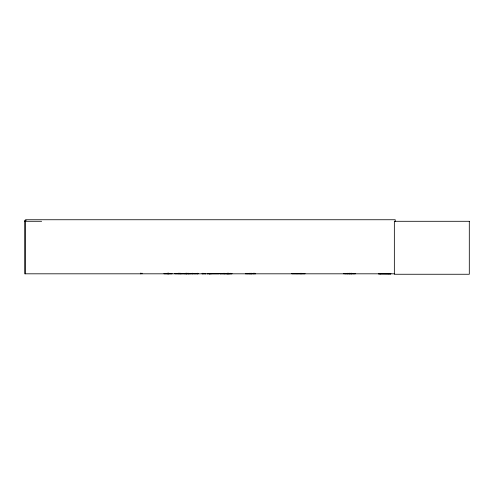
<?xml version="1.0" encoding="UTF-8"?>
<svg xmlns="http://www.w3.org/2000/svg" width="494" height="494" viewBox="0 0 494 494"><rect width="100%" height="100%" fill="white"/><g stroke="black" fill="none" stroke-linecap="round" stroke-linejoin="round"><path stroke-width="0.74" d="M224.01 273.756L223.918 273.262M296.999 273.793L297.005 273.373M345.751 273.793L345.751 273.373M353.692 273.793L353.747 273.373M347.097 273.793L347.109 273.373M355.038 273.793L355.05 273.373M245.709 273.812L255.602 273.744M253.471 273.744L253.49 273.373M343.88 273.744L355.223 273.793L355.217 273.373M351.413 273.756L351.364 273.262M220.021 273.812L231.958 273.793L231.952 273.373M180.693 273.756L180.606 273.262M378.583 273.8L390.859 273.787L378.707 273.682M378.787 273.8L379.17 273.812M380.102 273.8L380.689 273.812M388.735 273.8L388.834 273.392M390.451 273.8L390.705 273.392M390.853 273.8L378.54 273.787M197.964 273.756L174.975 273.781M26.244 220.299L24.7 220.299L24.7 273.812L394.447 273.812M24.7 221.293L41.644 221.293M174.981 273.466L184.873 273.466M208.974 273.466L218.861 273.466M291.923 273.466L301.815 273.466M174.962 273.608L184.892 273.596M208.95 273.608L218.879 273.608M291.905 273.596L301.834 273.596M205.739 273.793L202.231 273.756M208.962 273.781L218.873 273.781M291.917 273.781L304.952 273.793L304.952 273.373M228.833 273.756L228.778 273.41M186.238 273.756L186.324 273.262M185.923 273.744L185.966 273.151M205.436 273.756L205.387 273.41M189.894 273.756L189.857 273.41M347.276 273.756L347.27 273.373M345.806 273.756L345.8 273.373M395.219 221.293L395.219 219.744L25.571 219.744L25.571 273.812M351.234 273.262L351.234 273.812M351.086 273.262L351.086 273.812M350.956 273.262L350.956 273.812M349.906 273.262L349.906 273.812L349.814 273.262M349.629 273.812L349.591 273.262L349.548 273.812M348.091 273.262L348.091 273.812M347.825 273.262L347.825 273.812M346.115 273.373L346.115 273.812M343.898 273.373L343.898 273.812M301.112 273.262L301.118 273.812M300.834 273.262L300.846 273.812M255.583 273.373L255.583 273.812M254.793 273.151L254.793 273.812M253.243 273.151L253.243 273.812M251.656 273.262L251.656 273.812M251.384 273.262L251.384 273.812M251.094 273.41L251.125 273.756L251.045 273.373M250.612 273.262L250.612 273.812M250.02 273.262L250.02 273.812M249.754 273.262L249.754 273.812M247.92 273.373L247.92 273.812M245.827 273.373L245.827 273.812M231.353 273.373L231.353 273.812M230.229 273.262L230.229 273.812M228.722 273.373L228.673 273.812M228.308 273.151L228.308 273.812M228.117 273.262L228.123 273.812M227.839 273.262L227.851 273.812M227.814 273.262L227.814 273.812M227.715 273.262L227.715 273.812M227.493 273.262L227.493 273.812M226.758 273.373L226.758 273.812M224.875 273.373L224.875 273.812M224.146 273.262L224.146 273.812M220.281 273.373L220.281 273.812M211.593 273.373L211.593 273.812M210.358 273.373L210.358 273.812M210.29 273.373L210.29 273.812M209.962 273.373L209.962 273.812M209.746 273.373L209.746 273.812M209.635 273.373L209.635 273.812M209.45 273.373L209.444 273.812M209.277 273.373L209.277 273.812M208.857 273.373L208.857 273.812M207.542 273.373L207.542 273.812M207.208 273.373L207.208 273.812M205.337 273.373L205.337 273.812M202.985 273.262L202.985 273.812M202.873 273.262L202.873 273.812M202.132 273.373L202.132 273.812M198.069 273.373L198.069 273.812M197.328 273.262L197.328 273.812M197.217 273.262L197.217 273.812M195.939 273.373L195.939 273.812M194.864 273.373L194.864 273.812M192.425 273.262L192.425 273.812M192.209 273.262L192.209 273.812M190.863 273.373L190.863 273.812M189.82 273.373L189.82 273.812M188.547 273.373L188.547 273.812M188.48 273.262L188.48 273.812M188.263 273.262L188.263 273.812M187.059 273.151L187.041 273.812M186.417 273.262L186.417 273.812M186.189 273.373L186.189 273.812M186.133 273.373L186.133 273.812M185.855 273.373L185.855 273.812M184.75 273.373L184.75 273.812M181.076 273.373L181.076 273.812M180.514 273.262L180.514 273.812M179.433 273.151L179.433 273.812M178.34 273.151L178.383 273.812M171.998 273.373L171.992 273.812L164.045 273.793L164.051 273.373M168.46 273.151L168.46 273.812M168.331 273.151L168.331 273.812M168.158 273.262L168.164 273.812M167.88 273.262L167.892 273.812M167.238 273.151L167.238 273.812M141.982 273.151L141.982 273.812M140.889 273.151L140.889 273.812M140.432 273.151L140.432 273.812M351.512 273.701L351.524 273.373L351.512 273.701M469.3 221.293L394.348 221.293L394.348 274.256L469.3 274.256L469.3 221.293M229.803 273.812L229.803 273.373L229.778 273.812M207.98 273.812L207.98 273.373L207.918 273.812"/></g></svg>
